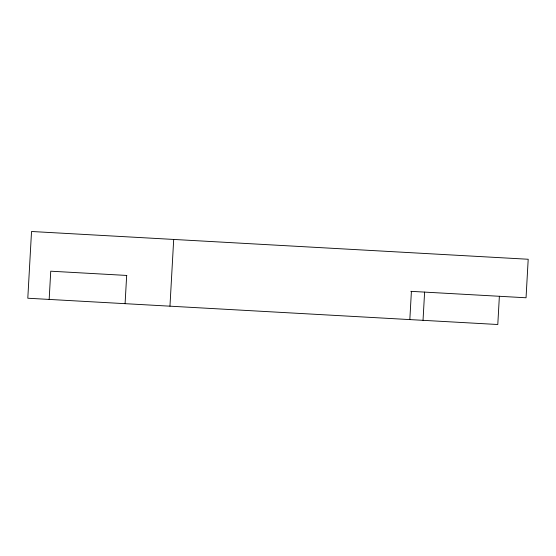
<?xml version="1.0" encoding="UTF-8"?>
<svg xmlns="http://www.w3.org/2000/svg" width="556" height="556" viewBox="0 0 556 556"><rect width="100%" height="100%" fill="white"/><g stroke="black" fill="none" stroke-linecap="round" stroke-linejoin="round"><path stroke-width="0.83" d="M49.164 299.427L50.742 271.196L126.824 275.449M125.086 303.673L126.664 275.442M169.962 306.182L173.694 239.441M409.828 319.589L411.405 291.365M423.033 320.332L424.61 292.102M499.371 296.279L497.794 324.509L27.8 298.231L31.532 231.491L528.2 259.256L526.045 297.773L410.801 291.33"/></g></svg>
